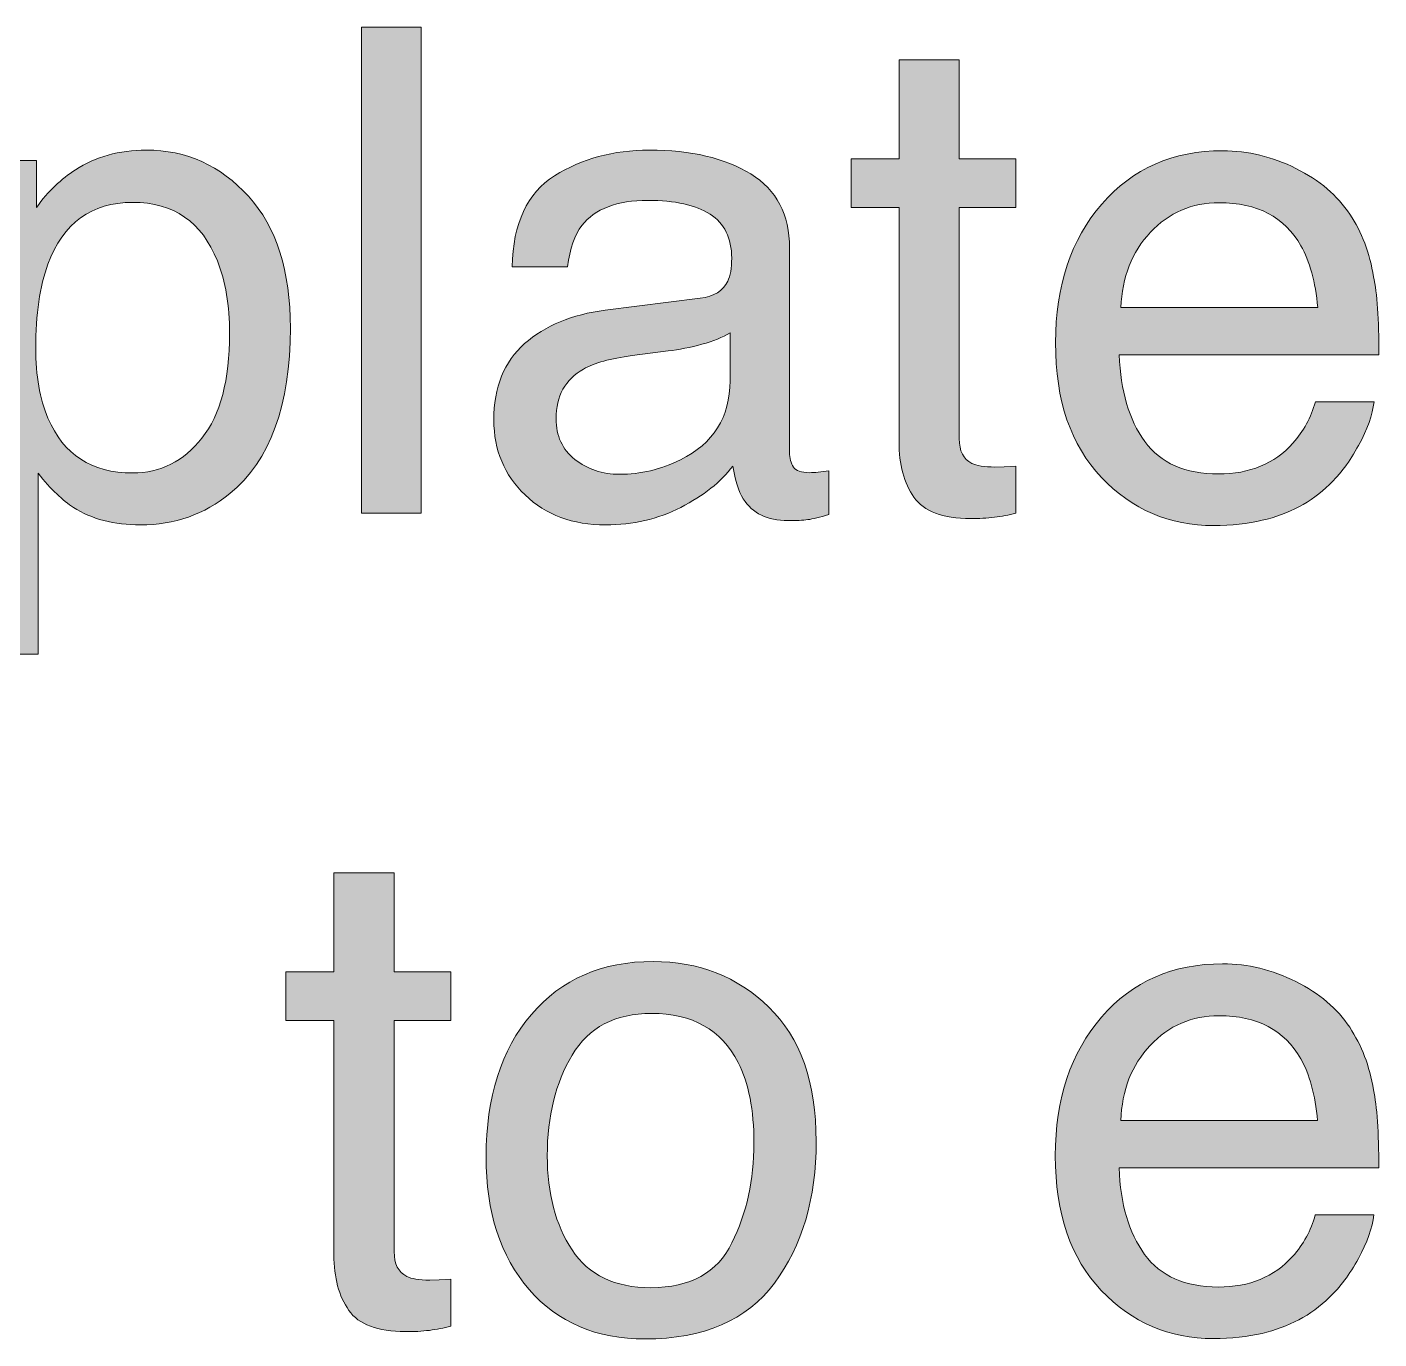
# Model space of a CAD drawing. Header units: millimetres. Extents: x 5.6 to 101.1, y 33.8 to 120.6.
# Drawn here: x 81.84 to 85.36, y 74.043 to 77.459 of the extents above; entities that cross this region are included whole.
import ezdxf

# ---------------------------------------------------------------- set-up
doc = ezdxf.new("R2010")
doc.units = ezdxf.units.MM
doc.layers.add('Text and Guidance', color=7, linetype='Continuous')

msp = doc.modelspace()

# ---------------------------------------------------------------- hatches: boundary and pattern name
at = {"layer": 'Text and Guidance', "true_color": 0x5994dc, "transparency": 33554687}
msp.add_hatch(color=153, dxfattribs=at).paths.add_polyline_path([(82.711, 77.4586), (82.8661, 77.4586), (82.8661, 76.1934), (82.711, 76.1934)], flags=0)
h = msp.add_hatch(color=153, dxfattribs=at)
edge = h.paths.add_edge_path(flags=0)
edge.add_spline(control_points=[(84.1106, 77.3733), (84.1106, 77.3733), (84.2673, 77.3733), (84.2673, 77.3733), (84.2673, 77.3733), (84.2673, 77.1158), (84.2673, 77.1158), (84.2673, 77.1158), (84.4146, 77.1158), (84.4146, 77.1158), (84.4146, 77.1158), (84.4146, 76.9892), (84.4146, 76.9892), (84.4146, 76.9892), (84.2673, 76.9892), (84.2673, 76.9892), (84.2673, 76.9892), (84.2673, 76.3871), (84.2673, 76.3871), (84.2673, 76.355), (84.2783, 76.3335), (84.3001, 76.3226), (84.3121, 76.3162), (84.3322, 76.3131), (84.3604, 76.3131), (84.3604, 76.3131), (84.3845, 76.3135), (84.3845, 76.3135), (84.3845, 76.3135), (84.4146, 76.3157), (84.4146, 76.3157), (84.4146, 76.3157), (84.4146, 76.1934), (84.4146, 76.1934), (84.3968, 76.1882), (84.3783, 76.1845), (84.3591, 76.1822), (84.3398, 76.1799), (84.319, 76.1787), (84.2966, 76.1787), (84.2243, 76.1787), (84.1752, 76.1972), (84.1493, 76.2343), (84.1235, 76.2713), (84.1106, 76.3194), (84.1106, 76.3785), (84.1106, 76.3785), (84.1106, 76.9892), (84.1106, 76.9892), (84.1106, 76.9892), (83.9857, 76.9892), (83.9857, 76.9892), (83.9857, 76.9892), (83.9857, 77.1158), (83.9857, 77.1158), (83.9857, 77.1158), (84.1106, 77.1158), (84.1106, 77.1158), (84.1106, 77.1158), (84.1106, 77.3733), (84.1106, 77.3733)], knot_values=[0, 0, 0, 0, 1, 1, 1, 2, 2, 2, 3, 3, 3, 4, 4, 4, 5, 5, 5, 6, 6, 6, 7, 7, 7, 8, 8, 8, 9, 9, 9, 10, 10, 10, 11, 11, 11, 12, 12, 12, 13, 13, 13, 14, 14, 14, 15, 15, 15, 16, 16, 16, 17, 17, 17, 18, 18, 18, 19, 19, 19, 20, 20, 20, 20], degree=3, periodic=1)
h = msp.add_hatch(color=153, dxfattribs=at)
edge = h.paths.add_edge_path(flags=0)
edge.add_spline(control_points=[(81.7137, 77.1115), (81.7137, 77.1115), (81.8644, 77.1115), (81.8644, 77.1115), (81.8644, 77.1115), (81.8644, 76.9892), (81.8644, 76.9892), (81.8954, 77.0311), (81.9293, 77.0635), (81.966, 77.0865), (82.0183, 77.121), (82.0797, 77.1382), (82.1503, 77.1382), (82.2548, 77.1382), (82.3435, 77.0981), (82.4165, 77.018), (82.4894, 76.9379), (82.5258, 76.8235), (82.5258, 76.6748), (82.5258, 76.4739), (82.4733, 76.3303), (82.3682, 76.2442), (82.3016, 76.1896), (82.2241, 76.1624), (82.1357, 76.1624), (82.0662, 76.1624), (82.0079, 76.1776), (81.9609, 76.208), (81.9333, 76.2252), (81.9026, 76.2548), (81.8687, 76.2967), (81.8687, 76.2967), (81.8687, 75.8256), (81.8687, 75.8256), (81.8687, 75.8256), (81.7137, 75.8256), (81.7137, 75.8256), (81.7137, 75.8256), (81.7137, 77.1115), (81.7137, 77.1115)], knot_values=[0, 0, 0, 0, 1, 1, 1, 2, 2, 2, 3, 3, 3, 4, 4, 4, 5, 5, 5, 6, 6, 6, 7, 7, 7, 8, 8, 8, 9, 9, 9, 10, 10, 10, 11, 11, 11, 12, 12, 12, 13, 13, 13, 13], degree=3, periodic=1)
edge = h.paths.add_edge_path(flags=0)
edge.add_spline(control_points=[(82.115, 76.2976), (82.1874, 76.2976), (82.2475, 76.3279), (82.2955, 76.3884), (82.3434, 76.449), (82.3674, 76.5396), (82.3674, 76.6602), (82.3674, 76.7337), (82.3567, 76.7968), (82.3355, 76.8497), (82.2953, 76.9513), (82.2218, 77.0021), (82.115, 77.0021), (82.0076, 77.0021), (81.9342, 76.9484), (81.8945, 76.841), (81.8733, 76.7836), (81.8627, 76.7107), (81.8627, 76.6223), (81.8627, 76.5511), (81.8733, 76.4905), (81.8945, 76.4405), (81.9347, 76.3452), (82.0082, 76.2976), (82.115, 76.2976)], knot_values=[0, 0, 0, 0, 1, 1, 1, 2, 2, 2, 3, 3, 3, 4, 4, 4, 5, 5, 5, 6, 6, 6, 7, 7, 7, 8, 8, 8, 8], degree=3, periodic=1)
h = msp.add_hatch(color=153, dxfattribs=at)
edge = h.paths.add_edge_path(flags=0)
edge.add_spline(control_points=[(83.593, 76.7523), (83.6286, 76.7569), (83.6524, 76.7719), (83.6645, 76.7971), (83.6713, 76.8109), (83.6748, 76.8307), (83.6748, 76.8565), (83.6748, 76.9094), (83.656, 76.9477), (83.6184, 76.9715), (83.5808, 76.9954), (83.5269, 77.0073), (83.4569, 77.0073), (83.3759, 77.0073), (83.3185, 76.9854), (83.2846, 76.9418), (83.2657, 76.9177), (83.2533, 76.8818), (83.2476, 76.8342), (83.2476, 76.8342), (83.1029, 76.8342), (83.1029, 76.8342), (83.1058, 76.9478), (83.1427, 77.0269), (83.2136, 77.0714), (83.2845, 77.1159), (83.3667, 77.1382), (83.4603, 77.1382), (83.5688, 77.1382), (83.657, 77.1175), (83.7247, 77.0762), (83.7919, 77.0348), (83.8255, 76.9705), (83.8255, 76.8832), (83.8255, 76.8832), (83.8255, 76.3518), (83.8255, 76.3518), (83.8255, 76.3358), (83.8288, 76.3228), (83.8354, 76.3131), (83.842, 76.3033), (83.8559, 76.2984), (83.8772, 76.2984), (83.8841, 76.2984), (83.8918, 76.2989), (83.9004, 76.2997), (83.9004, 76.2997), (83.928, 76.3036), (83.928, 76.3036), (83.928, 76.3036), (83.928, 76.1891), (83.928, 76.1891), (83.9039, 76.1822), (83.8855, 76.1779), (83.8729, 76.1761), (83.8602, 76.1744), (83.843, 76.1736), (83.8212, 76.1736), (83.7678, 76.1736), (83.729, 76.1925), (83.7049, 76.2304), (83.6923, 76.2505), (83.6834, 76.2789), (83.6782, 76.3157), (83.6467, 76.2743), (83.6013, 76.2384), (83.5422, 76.208), (83.483, 76.1776), (83.4178, 76.1624), (83.3466, 76.1624), (83.2611, 76.1624), (83.1912, 76.1883), (83.1369, 76.2403), (83.0827, 76.2923), (83.0555, 76.3573), (83.0555, 76.4354), (83.0555, 76.5209), (83.0822, 76.5873), (83.1356, 76.6343), (83.189, 76.6814), (83.2591, 76.7104), (83.3458, 76.7213), (83.3458, 76.7213), (83.593, 76.7523), (83.593, 76.7523)], knot_values=[0, 0, 0, 0, 1, 1, 1, 2, 2, 2, 3, 3, 3, 4, 4, 4, 5, 5, 5, 6, 6, 6, 7, 7, 7, 8, 8, 8, 9, 9, 9, 10, 10, 10, 11, 11, 11, 12, 12, 12, 13, 13, 13, 14, 14, 14, 15, 15, 15, 16, 16, 16, 17, 17, 17, 18, 18, 18, 19, 19, 19, 20, 20, 20, 21, 21, 21, 22, 22, 22, 23, 23, 23, 24, 24, 24, 25, 25, 25, 26, 26, 26, 27, 27, 27, 28, 28, 28, 28], degree=3, periodic=1)
edge = h.paths.add_edge_path(flags=0)
edge.add_spline(control_points=[(83.2175, 76.4388), (83.2175, 76.394), (83.2338, 76.3587), (83.2665, 76.3329), (83.2993, 76.3071), (83.338, 76.2941), (83.3828, 76.2941), (83.4374, 76.2941), (83.4902, 76.3068), (83.5413, 76.332), (83.6274, 76.3739), (83.6705, 76.4426), (83.6705, 76.5379), (83.6705, 76.5379), (83.6705, 76.6628), (83.6705, 76.6628), (83.6515, 76.6507), (83.6271, 76.6407), (83.5973, 76.6326), (83.5674, 76.6246), (83.5381, 76.6188), (83.5094, 76.6154), (83.5094, 76.6154), (83.4155, 76.6033), (83.4155, 76.6033), (83.3593, 76.5959), (83.3171, 76.5841), (83.2889, 76.568), (83.2413, 76.541), (83.2175, 76.498), (83.2175, 76.4388)], knot_values=[0, 0, 0, 0, 1, 1, 1, 2, 2, 2, 3, 3, 3, 4, 4, 4, 5, 5, 5, 6, 6, 6, 7, 7, 7, 8, 8, 8, 9, 9, 9, 10, 10, 10, 10], degree=3, periodic=1)
h = msp.add_hatch(color=153, dxfattribs=at)
edge = h.paths.add_edge_path(flags=0)
edge.add_spline(control_points=[(84.9538, 77.1365), (85.0192, 77.1365), (85.0827, 77.1211), (85.1441, 77.0904), (85.2056, 77.0597), (85.2524, 77.0199), (85.2845, 76.9711), (85.3155, 76.9246), (85.3362, 76.8703), (85.3465, 76.8083), (85.3557, 76.7658), (85.3603, 76.6981), (85.3603, 76.6051), (85.3603, 76.6051), (84.6842, 76.6051), (84.6842, 76.6051), (84.6871, 76.5115), (84.7092, 76.4364), (84.7505, 76.3798), (84.7919, 76.3233), (84.8559, 76.295), (84.9426, 76.295), (85.0235, 76.295), (85.0881, 76.3217), (85.1364, 76.3751), (85.1639, 76.4061), (85.1835, 76.442), (85.1949, 76.4828), (85.1949, 76.4828), (85.3474, 76.4828), (85.3474, 76.4828), (85.3434, 76.4489), (85.33, 76.4111), (85.3073, 76.3695), (85.2847, 76.3279), (85.2592, 76.2938), (85.2311, 76.2674), (85.184, 76.2215), (85.1257, 76.1905), (85.0563, 76.1744), (85.0189, 76.1652), (84.9767, 76.1606), (84.9297, 76.1606), (84.8148, 76.1606), (84.7175, 76.2024), (84.6377, 76.2859), (84.5579, 76.3695), (84.518, 76.4865), (84.518, 76.6369), (84.518, 76.7851), (84.5582, 76.9053), (84.6386, 76.9978), (84.7189, 77.0902), (84.824, 77.1365), (84.9538, 77.1365)], knot_values=[0, 0, 0, 0, 1, 1, 1, 2, 2, 2, 3, 3, 3, 4, 4, 4, 5, 5, 5, 6, 6, 6, 7, 7, 7, 8, 8, 8, 9, 9, 9, 10, 10, 10, 11, 11, 11, 12, 12, 12, 13, 13, 13, 14, 14, 14, 15, 15, 15, 16, 16, 16, 17, 17, 17, 18, 18, 18, 18], degree=3, periodic=1)
edge = h.paths.add_edge_path(flags=0)
edge.add_spline(control_points=[(85.201, 76.7282), (85.1946, 76.7954), (85.18, 76.8491), (85.157, 76.8893), (85.1146, 76.9639), (85.0436, 77.0012), (84.9443, 77.0012), (84.8731, 77.0012), (84.8134, 76.9755), (84.7652, 76.9242), (84.7169, 76.8728), (84.6914, 76.8075), (84.6885, 76.7282), (84.6885, 76.7282), (85.201, 76.7282), (85.201, 76.7282)], knot_values=[0, 0, 0, 0, 1, 1, 1, 2, 2, 2, 3, 3, 3, 4, 4, 4, 5, 5, 5, 5], degree=3, periodic=1)
h = msp.add_hatch(color=153, dxfattribs=at)
edge = h.paths.add_edge_path(flags=0)
edge.add_spline(control_points=[(82.6391, 75.2566), (82.6391, 75.2566), (82.7959, 75.2566), (82.7959, 75.2566), (82.7959, 75.2566), (82.7959, 74.9991), (82.7959, 74.9991), (82.7959, 74.9991), (82.9431, 74.9991), (82.9431, 74.9991), (82.9431, 74.9991), (82.9431, 74.8725), (82.9431, 74.8725), (82.9431, 74.8725), (82.7959, 74.8725), (82.7959, 74.8725), (82.7959, 74.8725), (82.7959, 74.2705), (82.7959, 74.2705), (82.7959, 74.2383), (82.8068, 74.2168), (82.8286, 74.2059), (82.8406, 74.1996), (82.8607, 74.1964), (82.8889, 74.1964), (82.8889, 74.1964), (82.913, 74.1968), (82.913, 74.1968), (82.913, 74.1968), (82.9431, 74.199), (82.9431, 74.199), (82.9431, 74.199), (82.9431, 74.0767), (82.9431, 74.0767), (82.9253, 74.0715), (82.9068, 74.0678), (82.8876, 74.0655), (82.8683, 74.0632), (82.8475, 74.0621), (82.8251, 74.0621), (82.7528, 74.0621), (82.7037, 74.0806), (82.6779, 74.1176), (82.652, 74.1546), (82.6391, 74.2027), (82.6391, 74.2619), (82.6391, 74.2619), (82.6391, 74.8725), (82.6391, 74.8725), (82.6391, 74.8725), (82.5142, 74.8725), (82.5142, 74.8725), (82.5142, 74.8725), (82.5142, 74.9991), (82.5142, 74.9991), (82.5142, 74.9991), (82.6391, 74.9991), (82.6391, 74.9991), (82.6391, 74.9991), (82.6391, 75.2566), (82.6391, 75.2566)], knot_values=[0, 0, 0, 0, 1, 1, 1, 2, 2, 2, 3, 3, 3, 4, 4, 4, 5, 5, 5, 6, 6, 6, 7, 7, 7, 8, 8, 8, 9, 9, 9, 10, 10, 10, 11, 11, 11, 12, 12, 12, 13, 13, 13, 14, 14, 14, 15, 15, 15, 16, 16, 16, 17, 17, 17, 18, 18, 18, 19, 19, 19, 20, 20, 20, 20], degree=3, periodic=1)
h = msp.add_hatch(color=153, dxfattribs=at)
edge = h.paths.add_edge_path(flags=0)
edge.add_spline(control_points=[(83.4702, 75.0258), (83.5891, 75.0258), (83.6896, 74.9862), (83.7717, 74.907), (83.8538, 74.8277), (83.8948, 74.7112), (83.8948, 74.5573), (83.8948, 74.4086), (83.8587, 74.2857), (83.7863, 74.1887), (83.714, 74.0916), (83.6017, 74.0431), (83.4496, 74.0431), (83.3227, 74.0431), (83.2219, 74.086), (83.1473, 74.1719), (83.0726, 74.2577), (83.0353, 74.373), (83.0353, 74.5177), (83.0353, 74.6727), (83.0746, 74.7961), (83.1533, 74.888), (83.2319, 74.9799), (83.3376, 75.0258), (83.4702, 75.0258)], knot_values=[0, 0, 0, 0, 1, 1, 1, 2, 2, 2, 3, 3, 3, 4, 4, 4, 5, 5, 5, 6, 6, 6, 7, 7, 7, 8, 8, 8, 8], degree=3, periodic=1)
edge = h.paths.add_edge_path(flags=0)
edge.add_spline(control_points=[(83.4642, 74.1766), (83.567, 74.1766), (83.6375, 74.2155), (83.6756, 74.2933), (83.7138, 74.3711), (83.7329, 74.4577), (83.7329, 74.553), (83.7329, 74.6391), (83.7191, 74.7092), (83.6916, 74.7631), (83.6479, 74.8481), (83.5727, 74.8906), (83.4659, 74.8906), (83.3712, 74.8906), (83.3023, 74.8544), (83.2592, 74.7821), (83.2162, 74.7097), (83.1946, 74.6225), (83.1946, 74.5202), (83.1946, 74.4221), (83.2162, 74.3402), (83.2592, 74.2748), (83.3023, 74.2093), (83.3706, 74.1766), (83.4642, 74.1766)], knot_values=[0, 0, 0, 0, 1, 1, 1, 2, 2, 2, 3, 3, 3, 4, 4, 4, 5, 5, 5, 6, 6, 6, 7, 7, 7, 8, 8, 8, 8], degree=3, periodic=1)
h = msp.add_hatch(color=153, dxfattribs=at)
edge = h.paths.add_edge_path(flags=0)
edge.add_spline(control_points=[(84.9533, 75.0198), (85.0188, 75.0198), (85.0823, 75.0044), (85.1437, 74.9737), (85.2051, 74.943), (85.2519, 74.9032), (85.2841, 74.8544), (85.3151, 74.8079), (85.3358, 74.7537), (85.3461, 74.6916), (85.3553, 74.6492), (85.3599, 74.5814), (85.3599, 74.4884), (85.3599, 74.4884), (84.6838, 74.4884), (84.6838, 74.4884), (84.6866, 74.3948), (84.7087, 74.3197), (84.7501, 74.2632), (84.7914, 74.2066), (84.8555, 74.1783), (84.9422, 74.1783), (85.0231, 74.1783), (85.0877, 74.205), (85.1359, 74.2584), (85.1635, 74.2894), (85.183, 74.3253), (85.1945, 74.3661), (85.1945, 74.3661), (85.347, 74.3661), (85.347, 74.3661), (85.3429, 74.3322), (85.3296, 74.2945), (85.3069, 74.2528), (85.2842, 74.2112), (85.2588, 74.1772), (85.2307, 74.1508), (85.1836, 74.1048), (85.1253, 74.0738), (85.0558, 74.0577), (85.0185, 74.0486), (84.9763, 74.044), (84.9292, 74.044), (84.8144, 74.044), (84.7171, 74.0857), (84.6373, 74.1693), (84.5574, 74.2528), (84.5175, 74.3698), (84.5175, 74.5202), (84.5175, 74.6684), (84.5577, 74.7887), (84.6381, 74.8811), (84.7185, 74.9736), (84.8236, 75.0198), (84.9533, 75.0198)], knot_values=[0, 0, 0, 0, 1, 1, 1, 2, 2, 2, 3, 3, 3, 4, 4, 4, 5, 5, 5, 6, 6, 6, 7, 7, 7, 8, 8, 8, 9, 9, 9, 10, 10, 10, 11, 11, 11, 12, 12, 12, 13, 13, 13, 14, 14, 14, 15, 15, 15, 16, 16, 16, 17, 17, 17, 18, 18, 18, 18], degree=3, periodic=1)
edge = h.paths.add_edge_path(flags=0)
edge.add_spline(control_points=[(85.2005, 74.6115), (85.1942, 74.6787), (85.1796, 74.7324), (85.1566, 74.7726), (85.1141, 74.8472), (85.0432, 74.8846), (84.9439, 74.8846), (84.8727, 74.8846), (84.813, 74.8589), (84.7647, 74.8075), (84.7165, 74.7561), (84.6909, 74.6908), (84.6881, 74.6115), (84.6881, 74.6115), (85.2005, 74.6115), (85.2005, 74.6115)], knot_values=[0, 0, 0, 0, 1, 1, 1, 2, 2, 2, 3, 3, 3, 4, 4, 4, 5, 5, 5, 5], degree=3, periodic=1)

# ---------------------------------------------------------------- linework, layer by layer
at = {"layer": 'Text and Guidance', "color": 153, "linetype": 'Continuous', "lineweight": 0, "true_color": 0x5994dc}
msp.add_lwpolyline([(82.711, 77.4586), (82.8661, 77.4586), (82.8661, 76.1934), (82.711, 76.1934), (82.711, 77.4586)], close=True, dxfattribs=at)
for points, knots in [([(84.1106, 77.3733), (84.1106, 77.3733), (84.2673, 77.3733), (84.2673, 77.3733), (84.2673, 77.3733), (84.2673, 77.1158), (84.2673, 77.1158), (84.2673, 77.1158), (84.4146, 77.1158), (84.4146, 77.1158), (84.4146, 77.1158), (84.4146, 76.9892), (84.4146, 76.9892), (84.4146, 76.9892), (84.2673, 76.9892), (84.2673, 76.9892), (84.2673, 76.9892), (84.2673, 76.3871), (84.2673, 76.3871), (84.2673, 76.355), (84.2783, 76.3335), (84.3001, 76.3226), (84.3121, 76.3162), (84.3322, 76.3131), (84.3604, 76.3131), (84.3604, 76.3131), (84.3845, 76.3135), (84.3845, 76.3135), (84.3845, 76.3135), (84.4146, 76.3157), (84.4146, 76.3157), (84.4146, 76.3157), (84.4146, 76.1934), (84.4146, 76.1934), (84.3968, 76.1882), (84.3783, 76.1845), (84.3591, 76.1822), (84.3398, 76.1799), (84.319, 76.1787), (84.2966, 76.1787), (84.2243, 76.1787), (84.1752, 76.1972), (84.1493, 76.2343), (84.1235, 76.2713), (84.1106, 76.3194), (84.1106, 76.3785), (84.1106, 76.3785), (84.1106, 76.9892), (84.1106, 76.9892), (84.1106, 76.9892), (83.9857, 76.9892), (83.9857, 76.9892), (83.9857, 76.9892), (83.9857, 77.1158), (83.9857, 77.1158), (83.9857, 77.1158), (84.1106, 77.1158), (84.1106, 77.1158), (84.1106, 77.1158), (84.1106, 77.3733), (84.1106, 77.3733)], [0, 0, 0, 0, 1, 1, 1, 2, 2, 2, 3, 3, 3, 4, 4, 4, 5, 5, 5, 6, 6, 6, 7, 7, 7, 8, 8, 8, 9, 9, 9, 10, 10, 10, 11, 11, 11, 12, 12, 12, 13, 13, 13, 14, 14, 14, 15, 15, 15, 16, 16, 16, 17, 17, 17, 18, 18, 18, 19, 19, 19, 20, 20, 20, 20]), ([(81.7137, 77.1115), (81.7137, 77.1115), (81.8644, 77.1115), (81.8644, 77.1115), (81.8644, 77.1115), (81.8644, 76.9892), (81.8644, 76.9892), (81.8954, 77.0311), (81.9293, 77.0635), (81.966, 77.0865), (82.0183, 77.121), (82.0797, 77.1382), (82.1503, 77.1382), (82.2548, 77.1382), (82.3435, 77.0981), (82.4165, 77.018), (82.4894, 76.9379), (82.5258, 76.8235), (82.5258, 76.6748), (82.5258, 76.4739), (82.4733, 76.3303), (82.3682, 76.2442), (82.3016, 76.1896), (82.2241, 76.1624), (82.1357, 76.1624), (82.0662, 76.1624), (82.0079, 76.1776), (81.9609, 76.208), (81.9333, 76.2252), (81.9026, 76.2548), (81.8687, 76.2967), (81.8687, 76.2967), (81.8687, 75.8256), (81.8687, 75.8256), (81.8687, 75.8256), (81.7137, 75.8256), (81.7137, 75.8256), (81.7137, 75.8256), (81.7137, 77.1115), (81.7137, 77.1115)], [0, 0, 0, 0, 1, 1, 1, 2, 2, 2, 3, 3, 3, 4, 4, 4, 5, 5, 5, 6, 6, 6, 7, 7, 7, 8, 8, 8, 9, 9, 9, 10, 10, 10, 11, 11, 11, 12, 12, 12, 13, 13, 13, 13]), ([(83.593, 76.7523), (83.6286, 76.7569), (83.6524, 76.7719), (83.6645, 76.7971), (83.6713, 76.8109), (83.6748, 76.8307), (83.6748, 76.8565), (83.6748, 76.9094), (83.656, 76.9477), (83.6184, 76.9715), (83.5808, 76.9954), (83.5269, 77.0073), (83.4569, 77.0073), (83.3759, 77.0073), (83.3185, 76.9854), (83.2846, 76.9418), (83.2657, 76.9177), (83.2533, 76.8818), (83.2476, 76.8342), (83.2476, 76.8342), (83.1029, 76.8342), (83.1029, 76.8342), (83.1058, 76.9478), (83.1427, 77.0269), (83.2136, 77.0714), (83.2845, 77.1159), (83.3667, 77.1382), (83.4603, 77.1382), (83.5688, 77.1382), (83.657, 77.1175), (83.7247, 77.0762), (83.7919, 77.0348), (83.8255, 76.9705), (83.8255, 76.8832), (83.8255, 76.8832), (83.8255, 76.3518), (83.8255, 76.3518), (83.8255, 76.3358), (83.8288, 76.3228), (83.8354, 76.3131), (83.842, 76.3033), (83.8559, 76.2984), (83.8772, 76.2984), (83.8841, 76.2984), (83.8918, 76.2989), (83.9004, 76.2997), (83.9004, 76.2997), (83.928, 76.3036), (83.928, 76.3036), (83.928, 76.3036), (83.928, 76.1891), (83.928, 76.1891), (83.9039, 76.1822), (83.8855, 76.1779), (83.8729, 76.1761), (83.8602, 76.1744), (83.843, 76.1736), (83.8212, 76.1736), (83.7678, 76.1736), (83.729, 76.1925), (83.7049, 76.2304), (83.6923, 76.2505), (83.6834, 76.2789), (83.6782, 76.3157), (83.6467, 76.2743), (83.6013, 76.2384), (83.5422, 76.208), (83.483, 76.1776), (83.4178, 76.1624), (83.3466, 76.1624), (83.2611, 76.1624), (83.1912, 76.1883), (83.1369, 76.2403), (83.0827, 76.2923), (83.0555, 76.3573), (83.0555, 76.4354), (83.0555, 76.5209), (83.0822, 76.5873), (83.1356, 76.6343), (83.189, 76.6814), (83.2591, 76.7104), (83.3458, 76.7213), (83.3458, 76.7213), (83.593, 76.7523), (83.593, 76.7523)], [0, 0, 0, 0, 1, 1, 1, 2, 2, 2, 3, 3, 3, 4, 4, 4, 5, 5, 5, 6, 6, 6, 7, 7, 7, 8, 8, 8, 9, 9, 9, 10, 10, 10, 11, 11, 11, 12, 12, 12, 13, 13, 13, 14, 14, 14, 15, 15, 15, 16, 16, 16, 17, 17, 17, 18, 18, 18, 19, 19, 19, 20, 20, 20, 21, 21, 21, 22, 22, 22, 23, 23, 23, 24, 24, 24, 25, 25, 25, 26, 26, 26, 27, 27, 27, 28, 28, 28, 28]), ([(84.9538, 77.1365), (85.0192, 77.1365), (85.0827, 77.1211), (85.1441, 77.0904), (85.2056, 77.0597), (85.2524, 77.0199), (85.2845, 76.9711), (85.3155, 76.9246), (85.3362, 76.8703), (85.3465, 76.8083), (85.3557, 76.7658), (85.3603, 76.6981), (85.3603, 76.6051), (85.3603, 76.6051), (84.6842, 76.6051), (84.6842, 76.6051), (84.6871, 76.5115), (84.7092, 76.4364), (84.7505, 76.3798), (84.7919, 76.3233), (84.8559, 76.295), (84.9426, 76.295), (85.0235, 76.295), (85.0881, 76.3217), (85.1364, 76.3751), (85.1639, 76.4061), (85.1835, 76.442), (85.1949, 76.4828), (85.1949, 76.4828), (85.3474, 76.4828), (85.3474, 76.4828), (85.3434, 76.4489), (85.33, 76.4111), (85.3073, 76.3695), (85.2847, 76.3279), (85.2592, 76.2938), (85.2311, 76.2674), (85.184, 76.2215), (85.1257, 76.1905), (85.0563, 76.1744), (85.0189, 76.1652), (84.9767, 76.1606), (84.9297, 76.1606), (84.8148, 76.1606), (84.7175, 76.2024), (84.6377, 76.2859), (84.5579, 76.3695), (84.518, 76.4865), (84.518, 76.6369), (84.518, 76.7851), (84.5582, 76.9053), (84.6386, 76.9978), (84.7189, 77.0902), (84.824, 77.1365), (84.9538, 77.1365)], [0, 0, 0, 0, 1, 1, 1, 2, 2, 2, 3, 3, 3, 4, 4, 4, 5, 5, 5, 6, 6, 6, 7, 7, 7, 8, 8, 8, 9, 9, 9, 10, 10, 10, 11, 11, 11, 12, 12, 12, 13, 13, 13, 14, 14, 14, 15, 15, 15, 16, 16, 16, 17, 17, 17, 18, 18, 18, 18]), ([(82.115, 76.2976), (82.1874, 76.2976), (82.2475, 76.3279), (82.2955, 76.3884), (82.3434, 76.449), (82.3674, 76.5396), (82.3674, 76.6602), (82.3674, 76.7337), (82.3567, 76.7968), (82.3355, 76.8497), (82.2953, 76.9513), (82.2218, 77.0021), (82.115, 77.0021), (82.0076, 77.0021), (81.9342, 76.9484), (81.8945, 76.841), (81.8733, 76.7836), (81.8627, 76.7107), (81.8627, 76.6223), (81.8627, 76.5511), (81.8733, 76.4905), (81.8945, 76.4405), (81.9347, 76.3452), (82.0082, 76.2976), (82.115, 76.2976)], [0, 0, 0, 0, 1, 1, 1, 2, 2, 2, 3, 3, 3, 4, 4, 4, 5, 5, 5, 6, 6, 6, 7, 7, 7, 8, 8, 8, 8]), ([(85.201, 76.7282), (85.1946, 76.7954), (85.18, 76.8491), (85.157, 76.8893), (85.1146, 76.9639), (85.0436, 77.0012), (84.9443, 77.0012), (84.8731, 77.0012), (84.8134, 76.9755), (84.7652, 76.9242), (84.7169, 76.8728), (84.6914, 76.8075), (84.6885, 76.7282), (84.6885, 76.7282), (85.201, 76.7282), (85.201, 76.7282)], [0, 0, 0, 0, 1, 1, 1, 2, 2, 2, 3, 3, 3, 4, 4, 4, 5, 5, 5, 5]), ([(83.2175, 76.4388), (83.2175, 76.394), (83.2338, 76.3587), (83.2665, 76.3329), (83.2993, 76.3071), (83.338, 76.2941), (83.3828, 76.2941), (83.4374, 76.2941), (83.4902, 76.3068), (83.5413, 76.332), (83.6274, 76.3739), (83.6705, 76.4426), (83.6705, 76.5379), (83.6705, 76.5379), (83.6705, 76.6628), (83.6705, 76.6628), (83.6515, 76.6507), (83.6271, 76.6407), (83.5973, 76.6326), (83.5674, 76.6246), (83.5381, 76.6188), (83.5094, 76.6154), (83.5094, 76.6154), (83.4155, 76.6033), (83.4155, 76.6033), (83.3593, 76.5959), (83.3171, 76.5841), (83.2889, 76.568), (83.2413, 76.541), (83.2175, 76.498), (83.2175, 76.4388)], [0, 0, 0, 0, 1, 1, 1, 2, 2, 2, 3, 3, 3, 4, 4, 4, 5, 5, 5, 6, 6, 6, 7, 7, 7, 8, 8, 8, 9, 9, 9, 10, 10, 10, 10]), ([(82.6391, 75.2566), (82.6391, 75.2566), (82.7959, 75.2566), (82.7959, 75.2566), (82.7959, 75.2566), (82.7959, 74.9991), (82.7959, 74.9991), (82.7959, 74.9991), (82.9431, 74.9991), (82.9431, 74.9991), (82.9431, 74.9991), (82.9431, 74.8725), (82.9431, 74.8725), (82.9431, 74.8725), (82.7959, 74.8725), (82.7959, 74.8725), (82.7959, 74.8725), (82.7959, 74.2705), (82.7959, 74.2705), (82.7959, 74.2383), (82.8068, 74.2168), (82.8286, 74.2059), (82.8406, 74.1996), (82.8607, 74.1964), (82.8889, 74.1964), (82.8889, 74.1964), (82.913, 74.1968), (82.913, 74.1968), (82.913, 74.1968), (82.9431, 74.199), (82.9431, 74.199), (82.9431, 74.199), (82.9431, 74.0767), (82.9431, 74.0767), (82.9253, 74.0715), (82.9068, 74.0678), (82.8876, 74.0655), (82.8683, 74.0632), (82.8475, 74.0621), (82.8251, 74.0621), (82.7528, 74.0621), (82.7037, 74.0806), (82.6779, 74.1176), (82.652, 74.1546), (82.6391, 74.2027), (82.6391, 74.2619), (82.6391, 74.2619), (82.6391, 74.8725), (82.6391, 74.8725), (82.6391, 74.8725), (82.5142, 74.8725), (82.5142, 74.8725), (82.5142, 74.8725), (82.5142, 74.9991), (82.5142, 74.9991), (82.5142, 74.9991), (82.6391, 74.9991), (82.6391, 74.9991), (82.6391, 74.9991), (82.6391, 75.2566), (82.6391, 75.2566)], [0, 0, 0, 0, 1, 1, 1, 2, 2, 2, 3, 3, 3, 4, 4, 4, 5, 5, 5, 6, 6, 6, 7, 7, 7, 8, 8, 8, 9, 9, 9, 10, 10, 10, 11, 11, 11, 12, 12, 12, 13, 13, 13, 14, 14, 14, 15, 15, 15, 16, 16, 16, 17, 17, 17, 18, 18, 18, 19, 19, 19, 20, 20, 20, 20]), ([(83.4702, 75.0258), (83.5891, 75.0258), (83.6896, 74.9862), (83.7717, 74.907), (83.8538, 74.8277), (83.8948, 74.7112), (83.8948, 74.5573), (83.8948, 74.4086), (83.8587, 74.2857), (83.7863, 74.1887), (83.714, 74.0916), (83.6017, 74.0431), (83.4496, 74.0431), (83.3227, 74.0431), (83.2219, 74.086), (83.1473, 74.1719), (83.0726, 74.2577), (83.0353, 74.373), (83.0353, 74.5177), (83.0353, 74.6727), (83.0746, 74.7961), (83.1533, 74.888), (83.2319, 74.9799), (83.3376, 75.0258), (83.4702, 75.0258)], [0, 0, 0, 0, 1, 1, 1, 2, 2, 2, 3, 3, 3, 4, 4, 4, 5, 5, 5, 6, 6, 6, 7, 7, 7, 8, 8, 8, 8]), ([(84.9533, 75.0198), (85.0188, 75.0198), (85.0823, 75.0044), (85.1437, 74.9737), (85.2051, 74.943), (85.2519, 74.9032), (85.2841, 74.8544), (85.3151, 74.8079), (85.3358, 74.7537), (85.3461, 74.6916), (85.3553, 74.6492), (85.3599, 74.5814), (85.3599, 74.4884), (85.3599, 74.4884), (84.6838, 74.4884), (84.6838, 74.4884), (84.6866, 74.3948), (84.7087, 74.3197), (84.7501, 74.2632), (84.7914, 74.2066), (84.8555, 74.1783), (84.9422, 74.1783), (85.0231, 74.1783), (85.0877, 74.205), (85.1359, 74.2584), (85.1635, 74.2894), (85.183, 74.3253), (85.1945, 74.3661), (85.1945, 74.3661), (85.347, 74.3661), (85.347, 74.3661), (85.3429, 74.3322), (85.3296, 74.2945), (85.3069, 74.2528), (85.2842, 74.2112), (85.2588, 74.1772), (85.2307, 74.1508), (85.1836, 74.1048), (85.1253, 74.0738), (85.0558, 74.0577), (85.0185, 74.0486), (84.9763, 74.044), (84.9292, 74.044), (84.8144, 74.044), (84.7171, 74.0857), (84.6373, 74.1693), (84.5574, 74.2528), (84.5175, 74.3698), (84.5175, 74.5202), (84.5175, 74.6684), (84.5577, 74.7887), (84.6381, 74.8811), (84.7185, 74.9736), (84.8236, 75.0198), (84.9533, 75.0198)], [0, 0, 0, 0, 1, 1, 1, 2, 2, 2, 3, 3, 3, 4, 4, 4, 5, 5, 5, 6, 6, 6, 7, 7, 7, 8, 8, 8, 9, 9, 9, 10, 10, 10, 11, 11, 11, 12, 12, 12, 13, 13, 13, 14, 14, 14, 15, 15, 15, 16, 16, 16, 17, 17, 17, 18, 18, 18, 18]), ([(83.4642, 74.1766), (83.567, 74.1766), (83.6375, 74.2155), (83.6756, 74.2933), (83.7138, 74.3711), (83.7329, 74.4577), (83.7329, 74.553), (83.7329, 74.6391), (83.7191, 74.7092), (83.6916, 74.7631), (83.6479, 74.8481), (83.5727, 74.8906), (83.4659, 74.8906), (83.3712, 74.8906), (83.3023, 74.8544), (83.2592, 74.7821), (83.2162, 74.7097), (83.1946, 74.6225), (83.1946, 74.5202), (83.1946, 74.4221), (83.2162, 74.3402), (83.2592, 74.2748), (83.3023, 74.2093), (83.3706, 74.1766), (83.4642, 74.1766)], [0, 0, 0, 0, 1, 1, 1, 2, 2, 2, 3, 3, 3, 4, 4, 4, 5, 5, 5, 6, 6, 6, 7, 7, 7, 8, 8, 8, 8]), ([(85.2005, 74.6115), (85.1942, 74.6787), (85.1796, 74.7324), (85.1566, 74.7726), (85.1141, 74.8472), (85.0432, 74.8846), (84.9439, 74.8846), (84.8727, 74.8846), (84.813, 74.8589), (84.7647, 74.8075), (84.7165, 74.7561), (84.6909, 74.6908), (84.6881, 74.6115), (84.6881, 74.6115), (85.2005, 74.6115), (85.2005, 74.6115)], [0, 0, 0, 0, 1, 1, 1, 2, 2, 2, 3, 3, 3, 4, 4, 4, 5, 5, 5, 5])]:
    msp.add_open_spline(points, degree=3, knots=knots, dxfattribs=at)

doc.saveas('drawing.dxf')
